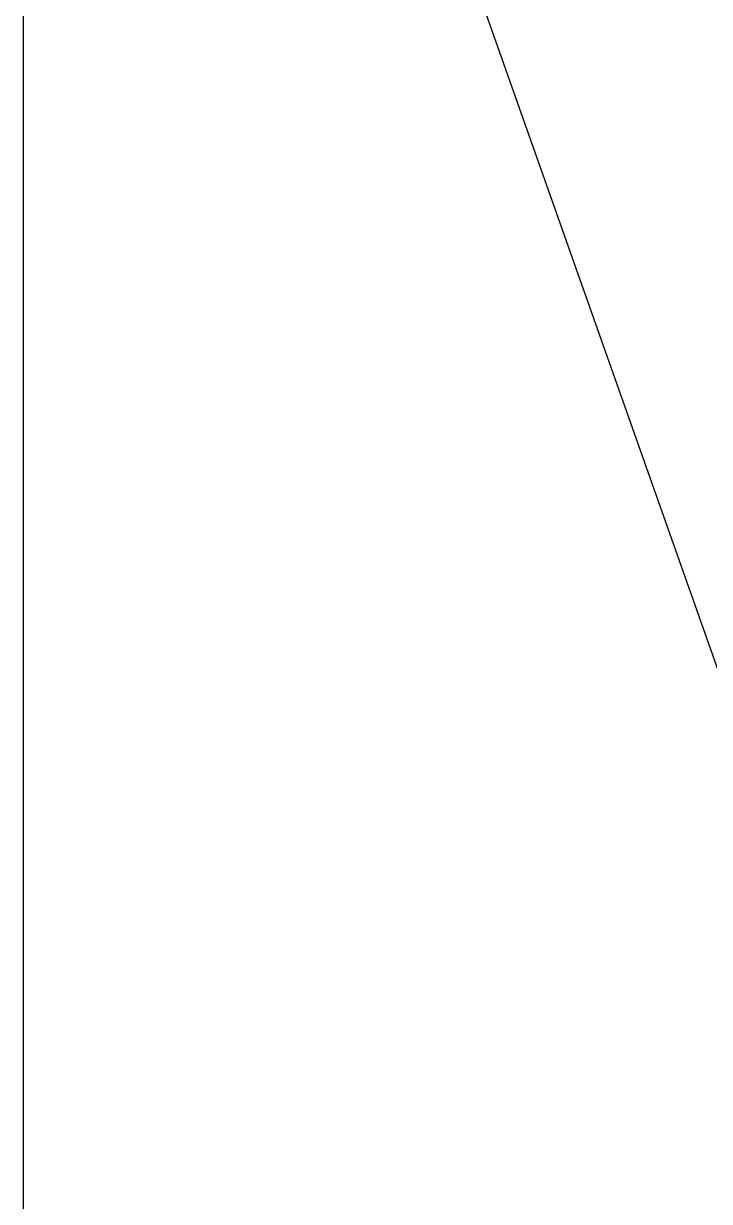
# Model space of a CAD drawing. Header units: inches. Extents: x 8618018 to 8935006, y 2431589 to 2567223.
# Drawn here: x 8671836 to 8672348, y 2501082 to 2501961 of the extents above; entities that cross this region are included whole.
import ezdxf
from ezdxf import colors
from ezdxf.entities.mleader import LeaderData, LeaderLine
from ezdxf.math import Vec2, Vec3

# ---------------------------------------------------------------- set-up
doc = ezdxf.new("R2010")
doc.units = ezdxf.units.IN
doc.header["$MEASUREMENT"] = 0
doc.layers.add('Civil', color=252, linetype='Continuous')
doc.layers.add('PCT', color=2, linetype='Continuous', lineweight=15)
doc.styles.get("Standard").update_dxf_attribs({"font": 'arial.ttf'})

# ---------------------------------------------------------------- blocks, each defined once
blk = doc.blocks.new('GA CRM')
at = {"layer": 'Civil'}
blk.add_line((43755, 25100), (43755, 31000), dxfattribs=at)

msp = doc.modelspace()

# ---------------------------------------------------------------- block references
at = {"color": 252}
msp.add_blockref('GA CRM', (8628081, 2471340), dxfattribs=at)

# ---------------------------------------------------------------- next in the draw order: leaders
at = {"layer": 'PCT', "lineweight": 0}
ml = msp.add_multileader_mtext('Standard', dxfattribs=at)
ml.set_content('', color=256)
ml.set_leader_properties()
ml.build(insert=Vec2(0, 0))
ml.multileader.update_dxf_attribs({"text_right_attachment_type": 6, "dogleg_length": 8861.94, "arrow_head_size": 480})
ctx = ml.context
ctx.base_point, ctx.char_height, ctx.arrow_head_size, ctx.landing_gap_size, ctx.plane_origin = Vec3(8682299.52, 2498408.83, 68979), 9.6, 480, 4.8, Vec3(8671827, 2496341.38, 68979)
ctx.right_attachment = 6
notes = []
notes.append((ctx, [(0, (1, 1, 0), (8673437.58, 2498408.83, 68979), (1, 0), 8861.94, [(0, [(8672002.25, 2502474.86, 68979)], 0, [])])]))
ctx.mtext.insert, ctx.mtext.text_direction, ctx.mtext.rotation, ctx.mtext.flow_direction = Vec3(8682304.32, 2498404.03, 68979), Vec3(-1, 0), 3.141593, 5
for ctx, leaders in notes:
    for number, flags, end, landing, length, lines in leaders:
        leader = LeaderData()
        leader.index, (leader.has_last_leader_line, leader.has_dogleg_vector, leader.attachment_direction) = number, flags
        leader.last_leader_point, leader.dogleg_vector, leader.dogleg_length = Vec3(end), Vec3(landing), length
        for number, points, colour, breaks in lines:
            line = LeaderLine()
            line.index, line.vertices, line.color, line.breaks = number, Vec3.list(points), colors.encode_raw_color(colour), breaks
            leader.lines.append(line)
        ctx.leaders.append(leader)

doc.saveas('drawing.dxf')
